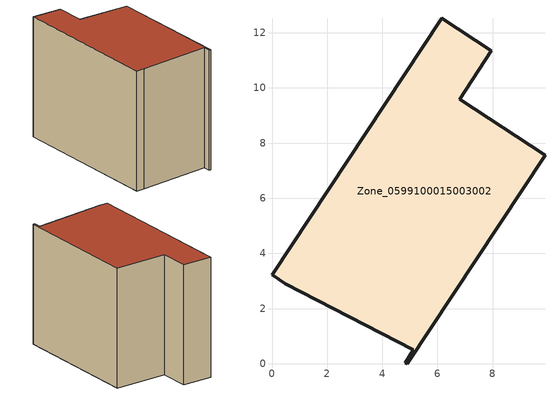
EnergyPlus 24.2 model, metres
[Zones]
Zone_0599100015003002
 floor ground (C_G): 0,3.23 6.16,12.53 7.95,11.36 6.8,9.6 9.9,7.56 4.9,0 4.83,0.05 5.12,0.5 0.48,2.91 z0.87
 wall outside (C_F): 6.8,9.6 7.95,11.36 6.16,12.53 0,3.23 0.48,2.91 5.12,0.5 4.83,0.05 4.9,0 9.9,7.56 6.8,9.6 z0.87:9.19
 roof outside (C_R): 4.83,0.05 4.9,0 9.9,7.56 6.8,9.6 7.95,11.36 6.16,12.53 0,3.23 0.48,2.91 5.12,0.5 z9.19
[BUILDING]
Pand.0599100015003002: North Axis=0; Terrain=City; Loads Convergence Tolerance Value=0.04; Temperature Convergence Tolerance Value=0.4; Solar Distribution=FullExterior; Maximum Number of Warmup Days=25; Minimum Number of Warmup Days=1
[Site:Location]
Rotterdam.The.Hague.AP_ZH_NLD Design_Conditions: Latitude=51.96; Longitude=4.45; Time Zone=1; Elevation=-4.5
[SITE:GROUNDTEMPERATURE:BUILDINGSURFACE]
18, 18, 18, 18, 18, 18, 18, 18, 18, 18, 18, 18
[MATERIAL] Thermal Absorptance=0.9; Solar Absorptance=0.7; Visible Absorptance=0.7
Name | Roughness | Thickness | Conductivity | Density | Specific Heat
G.TI.1965-1974 | MediumSmooth | 0.15 | 0.882353 | 540 | 1210
F.TI.1965-1974 | Rough | 0.3 | 0.697674 | 1920 | 840
R.TI.1965-1974 | MediumRough | 0.2 | 0.232558 | 1500 | 1000
[CONSTRUCTION]
C_G: G.TI.1965-1974
C_F: F.TI.1965-1974
C_R: R.TI.1965-1974
[ZONE]
Zone_0599100015003002: Type=1; Multiplier=1; Ceiling Height=Autocalculate; Volume=Autocalculate; Floor Area=autocalculate; Part of Total Floor Area=Yes
[ZONEINFILTRATION:DESIGNFLOWRATE]
Infil_Zone_0599100015003002: Zone or ZoneList or Space or SpaceList=Zone_0599100015003002; Schedule=AlwaysOn; Design Flow Rate Calculation Method=Flow/Area; Flow Rate per Floor Area=0.003; Constant Term Coefficient=1; Temperature Term Coefficient=0; Velocity Term Coefficient=0; Velocity Squared Term Coefficient=0
[HVACTEMPLATE:ZONE:IDEALLOADSAIRSYSTEM]
Zone_0599100015003002: Maximum Heating Supply Air Temperature=50; Minimum Cooling Supply Air Temperature=13; Maximum Heating Supply Air Humidity Ratio=0.0156; Minimum Cooling Supply Air Humidity Ratio=0.0077; Heating Limit=NoLimit; Cooling Limit=NoLimit; Dehumidification Control Type=ConstantSensibleHeatRatio; Cooling Sensible Heat Ratio=0.7; Dehumidification Setpoint=60; Humidification Control Type=None; Humidification Setpoint=30; Outdoor Air Method=None; Outdoor Air Flow Rate per Person=0.00944; Outdoor Air Flow Rate per Zone Floor Area=0; Outdoor Air Flow Rate per Zone=0; Demand Controlled Ventilation Type=None; Outdoor Air Economizer Type=NoEconomizer; Heat Recovery Type=None; Sensible Heat Recovery Effectiveness=0.7; Latent Heat Recovery Effectiveness=0.65
[ZONECONTROL:THERMOSTAT]
ThermostatControl_Zone_0599100015003002: Zone or ZoneList=Zone_0599100015003002; Control Type Schedule=DualSetpointControlType; Control 1=Thermostat_Zone_0599100015003002; Temperature Difference Between Cutout And Setpoint=0
[THERMOSTATSETPOINT:DUALSETPOINT]
Thermostat_Zone_0599100015003002: Heating Setpoint Temperature Schedule=HeatingSetpoint_Zone_0599100015003002; Cooling Setpoint Temperature Schedule=CoolingSetpoint_Zone_0599100015003002
[SCHEDULE:COMPACT]
HeatingSetpoint_Zone_0599100015003002: Through: 12/31, For: AllDays, Until: 24:00, 21
CoolingSetpoint_Zone_0599100015003002: Through: 12/31, For: AllDays, Until: 24:00, 24
DualSetpointControlType: Through: 12/31, For: AllDays, Until: 24:00, 4
AlwaysOn: Through: 12/31, For: AllDays, Until: 24:00, 1
